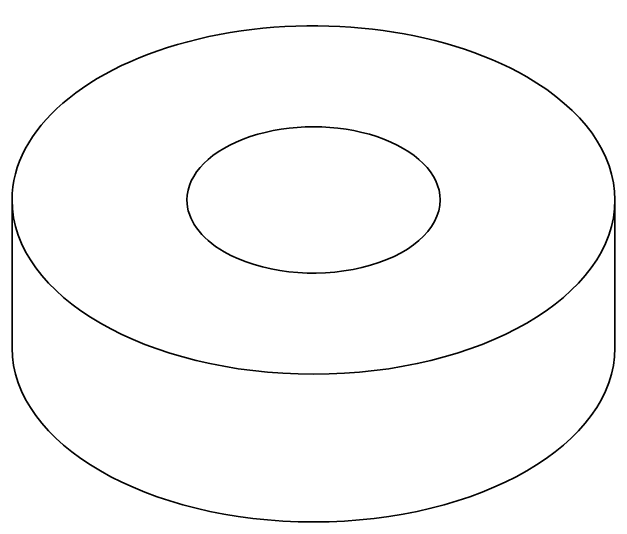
# Model space of a CAD drawing. Extents: x 276 to 976, y 40 to 757.
# Drawn here: x 732.97 to 742.97, y 695.73 to 704.18 of the extents above; entities that cross this region are included whole.
import ezdxf

# ---------------------------------------------------------------- set-up
doc = ezdxf.new("R2010")
doc.units = 0

msp = doc.modelspace()

# ---------------------------------------------------------------- linework, layer by layer
at = {"color": 7, "lineweight": 35, "ltscale": 0.061237}
for p, q in [((732.971, 701.065), (732.971, 698.616)), ((742.971, 701.065), (742.971, 698.616))]:
    msp.add_line(p, q, dxfattribs=at)
at = {"color": 7, "lineweight": 35}
for centre, major_axis, start_param, end_param in [((737.971, 701.065), (-5, 0), 3.92699, 6.28319), ((737.971, 701.065), (-5, 0), 3.14159, 3.92699), ((737.971, 701.065), (-2.1, 0), 3.14159, 6.28319), ((737.971, 701.065), (-5, 0), 0, 3.14159), ((737.971, 701.065), (-2.1, 0), 0, 0.7854), ((737.971, 701.065), (-2.1, 0), 0.7854, 3.14159), ((737.971, 698.616), (-5, 0), 0, 3.14159)]:
    msp.add_ellipse(centre, major_axis=major_axis, ratio=0.57735, start_param=start_param, end_param=end_param, dxfattribs=at)

doc.saveas('drawing.dxf')
